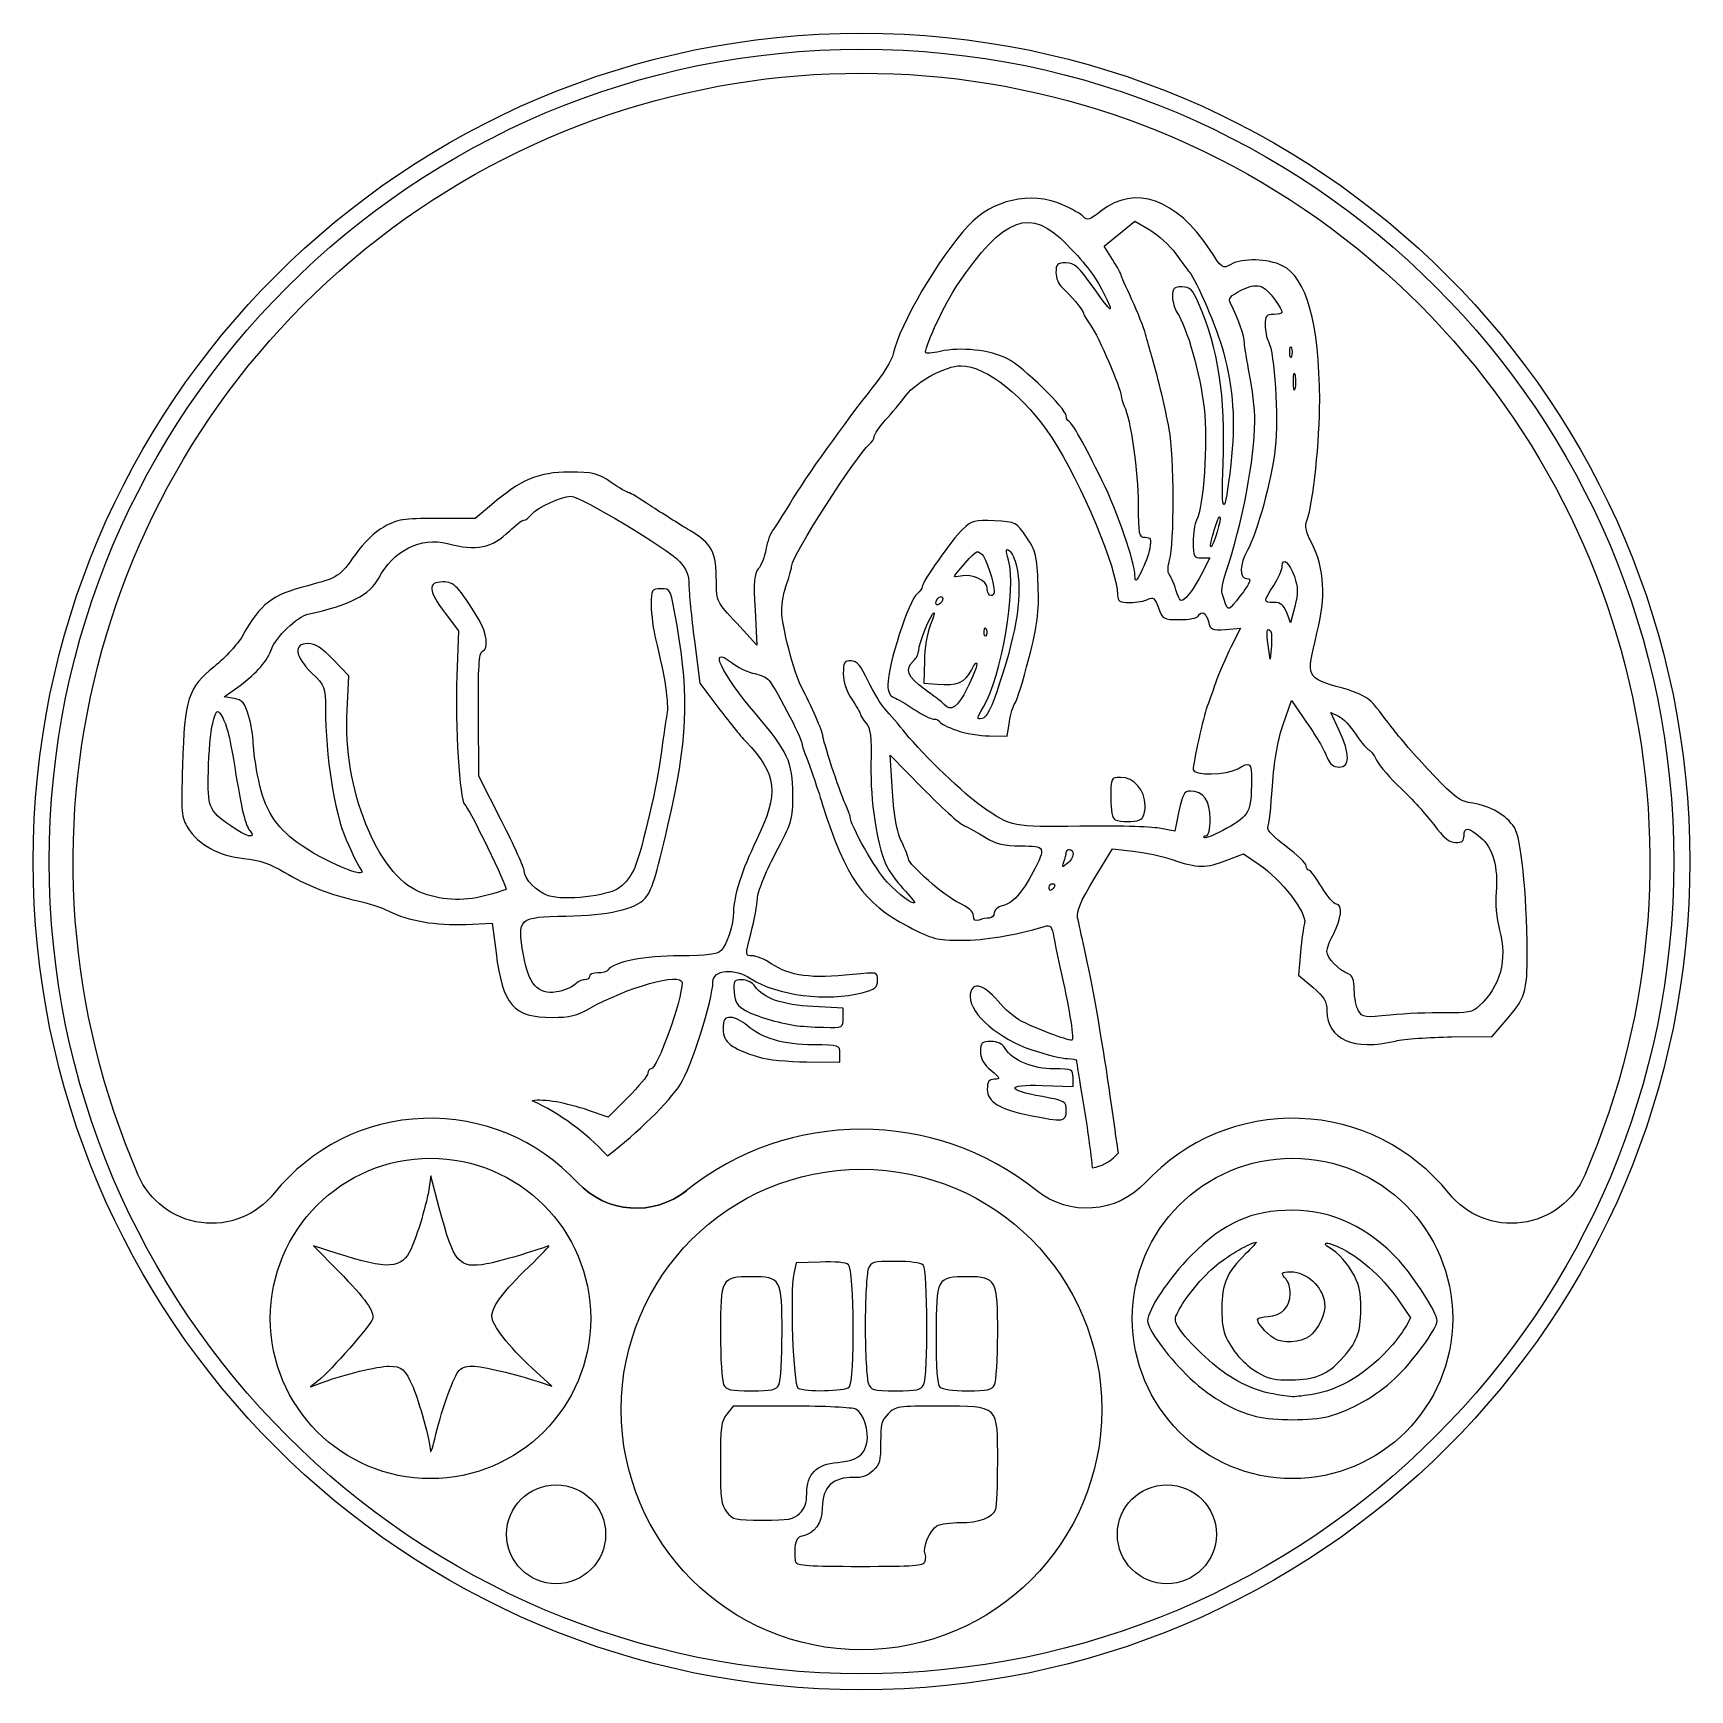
# Model space of a CAD drawing. Header units: millimetres. Extents: x -20.7 to 20.7, y -20.7 to 20.7.
import ezdxf

# ---------------------------------------------------------------- set-up
doc = ezdxf.new("R2010")
doc.units = ezdxf.units.MM
doc.layers.get('0').update_dxf_attribs({"linetype": 'CONTINUOUS'})

msp = doc.modelspace()

# ---------------------------------------------------------------- linework, layer by layer
for p, q in [((6.057, 15.367), (6.822, 15.993)), ((6.822, 15.993), (7.2, 15.771)), ((6.27, 15.03), (6.057, 15.367)), ((10.825, 12.141), (10.825, 12.141)), ((-9.243, 8.909), (-9.65, 8.567)), ((-9.65, 8.567), (-10.598, 8.567)), ((8.701, 7.582), (8.481, 7.158)), ((8.491, 7.582), (8.701, 7.582)), ((-2.659, 6.28), (-2.611, 5.405)), ((10.714, 5.96), (10.618, 6.214)), ((10.82, 6.371), (10.714, 5.96)), ((-10.398, 6.201), (-10.063, 5.758)), ((-2.611, 5.405), (-3.117, 5.948)), ((9.089, 5.796), (9.461, 5.826)), ((9.461, 5.826), (9.226, 5.355)), ((-10.063, 5.758), (-10.105, 4.636)), ((-4.173, 5.513), (-4.037, 4.456)), ((10.206, 5.055), (10.155, 5.398)), ((10.234, 5.385), (10.206, 5.055)), ((-12.8, 4.633), (-13.187, 5.037)), ((1.57, 5.014), (1.558, 4.456)), ((-12.846, 3.773), (-12.8, 4.633)), ((-15.914, 4.115), (-15.519, 4.398)), ((-4.037, 4.456), (-3.586, 3.853)), ((1.558, 4.456), (1.892, 4.428)), ((-15.667, 4.071), (-15.914, 4.115)), ((10.529, 3.423), (10.734, 4.017)), ((10.734, 4.017), (11.028, 3.594)), ((-9.554, 2.135), (-9.565, 3.673)), ((3.634, 3.128), (3.692, 3.488)), ((11.926, 3.273), (11.719, 3.718)), ((11.719, 3.718), (11.909, 3.632)), ((3.195, 3.135), (3.634, 3.128)), ((0.775, 1.747), (0.716, 2.655)), ((0.716, 2.655), (1.534, 1.823)), ((-8.987, 1.014), (-9.554, 2.135)), ((7.927, 1.258), (7.824, 0.757)), ((7.824, 0.757), (7.433, 0.83)), ((5.811, -0.435), (6.268, 0.314)), ((6.268, 0.314), (6.782, 0.258)), ((9.123, 0.032), (9.54, 0.19)), ((9.54, 0.19), (9.934, -0.076)), ((-9.879, -1.57), (-9.22, -1.54)), ((-9.22, -1.54), (-9.126, -2.284)), ((10.963, -2.274), (10.915, -2.836)), ((10.915, -2.836), (11.268, -3.138)), ((-0.455, -3.659), (-1.205, -3.621)), ((-0.455, -3.905), (-0.455, -3.659)), ((15.752, -4.366), (16.049, -4.023)), ((14.735, -4.379), (15.752, -4.366)), ((-0.541, -5.008), (-0.541, -4.794)), ((-1.376, -5.003), (-0.541, -5.008)), ((4.519, -5.593), (5.283, -5.62)), ((5.283, -5.62), (5.283, -5.4)), ((-5.833, -5.89), (-6.33, -6.382)), ((-6.33, -6.382), (-6.815, -6.215)), ((-10.75, -7.851), (-10.792, -8.133)), ((-10.542, -8.648), (-10.75, -7.851)), ((-13.094, -9.785), (-13.685, -9.594)), ((-13.685, -9.594), (-13.062, -10.23)), ((-1.631, -10.023), (-1.69, -10.293)), ((-1.031, -10.001), (-1.631, -10.023)), ((13.443, -11.001), (13.708, -11.399)), ((13.708, -11.399), (13.605, -11.59)), ((-7.732, -13.104), (-8.221, -12.653)), ((-13.565, -12.967), (-13.755, -13.119)), ((-13.755, -13.119), (-13.442, -13.001)), ((-8.048, -12.997), (-7.732, -13.104)), ((-3.203, -13.6), (-3.363, -13.803)), ((-1.742, -13.6), (-3.203, -13.6))]:
    msp.add_line(p, q)
msp.add_lwpolyline([(-7.091, -8.016, 0.458612), (-14.665, -8.285, -0.565024), (-18.061, -7.83, -1.523453), (18.061, -7.83, -0.565024), (14.665, -8.285, 0.458612), (7.091, -8.016, -0.393426), (4.373, -8.219, 0.35083), (-4.373, -8.219, -0.393426)], format="xyb", close=True)
for centre, radius in [((0, 0), 20.685), ((0, 0), 20.285), ((-10.762, -11.41), 4), ((10.762, -11.41), 4), ((0, -13.685), 6), ((-7.625, -16.8), 1.236), ((7.625, -16.8), 1.236)]:
    msp.add_circle(centre, radius)
for centre, radius, start, end in [((-10.762, -11.41), 6, 42.7608, 64.9885), ((-5.623, -6.658), 1, 222.7608, 223.986), ((5.623, -6.658), 1, 278.0664, 317.2392), ((10.762, -11.41), 6, 136.4489, 137.2392), ((-5.623, -6.658), 2, 222.7608, 308.6648)]:
    msp.add_arc(centre, radius, start, end)
for points in [[(5.005, 16.404), (4.222, 16.741), (3.264, 16.524), (2.664, 15.875)], [(8.69, 15.289), (7.87, 16.543), (6.825, 16.91), (5.98, 16.241)], [(5.547, 16.095), (5.493, 16.16), (5.249, 16.299), (5.005, 16.404)], [(5.98, 16.241), (5.703, 16.021), (5.629, 15.996), (5.547, 16.095)], [(2.664, 15.875), (1.922, 15.073), (0.947, 13.405), (0.793, 12.676)], [(2.391, 14.39), (3.552, 16.116), (4.214, 16.359), (5.139, 15.397)], [(7.2, 15.771), (7.409, 15.649), (7.697, 15.385), (7.841, 15.184)], [(5.139, 15.397), (5.647, 14.869), (5.819, 14.641), (6.042, 14.201)], [(5.106, 14.947), (4.889, 14.947), (4.855, 14.915), (4.855, 14.709)], [(5.791, 14.331), (5.421, 14.857), (5.32, 14.947), (5.106, 14.947)], [(6.482, 14.651), (6.482, 14.675), (6.387, 14.845), (6.27, 15.03)], [(7.841, 15.184), (7.985, 14.983), (8.139, 14.777), (8.182, 14.726)], [(9.225, 14.91), (9.021, 14.796), (9.003, 14.808), (8.69, 15.289)], [(10.507, 14.878), (10.146, 15.055), (9.516, 15.07), (9.225, 14.91)], [(4.855, 14.709), (4.855, 14.578), (4.922, 14.411), (5.005, 14.338)], [(6.751, 14.029), (6.603, 14.348), (6.482, 14.628), (6.482, 14.651)], [(8.182, 14.726), (8.369, 14.506), (8.879, 13.31), (9.038, 12.72)], [(11.441, 11.521), (11.43, 13.448), (11.115, 14.581), (10.507, 14.878)], [(1.6, 12.715), (1.6, 12.903), (2.093, 13.948), (2.391, 14.39)], [(5.005, 14.338), (5.208, 14.157), (5.54, 13.759), (5.54, 13.696)], [(6.042, 14.201), (6.332, 13.629), (6.259, 13.668), (5.791, 14.331)], [(8.003, 14.348), (7.802, 14.348), (7.767, 14.312), (7.767, 14.11)], [(7.767, 14.11), (7.767, 13.979), (7.82, 13.796), (7.884, 13.703)], [(8.417, 13.941), (8.266, 14.285), (8.202, 14.348), (8.003, 14.348)], [(9.213, 13.939), (9.152, 14.059), (9.205, 14.122), (9.481, 14.263)], [(9.481, 14.263), (9.876, 14.464), (10.045, 14.415), (10.33, 14.013)], [(5.54, 13.696), (5.54, 13.669), (5.622, 13.532), (5.721, 13.392)], [(7.093, 13.17), (7.053, 13.323), (6.898, 13.71), (6.751, 14.029)], [(7.884, 13.703), (8.123, 13.359), (8.467, 12.139), (8.554, 11.328)], [(9.028, 9.939), (9.094, 11.625), (8.914, 12.803), (8.417, 13.941)], [(9.565, 12.953), (9.565, 13.123), (9.421, 13.527), (9.213, 13.939)], [(10.293, 13.663), (10.112, 13.663), (10.079, 13.623), (10.079, 13.4)], [(10.33, 14.013), (10.557, 13.696), (10.553, 13.663), (10.293, 13.663)], [(5.721, 13.392), (5.919, 13.114), (6.482, 11.81), (6.482, 11.63)], [(10.079, 13.4), (10.079, 13.256), (10.117, 13.067), (10.163, 12.982)], [(7.247, 12.613), (7.203, 12.766), (7.134, 13.017), (7.093, 13.17)], [(9.692, 12.164), (9.623, 12.493), (9.565, 12.849), (9.565, 12.953)], [(10.163, 12.982), (10.316, 12.695), (10.416, 11.102), (10.33, 10.328)], [(10.692, 12.72), (10.692, 12.838), (10.712, 12.886), (10.736, 12.827)], [(10.736, 12.827), (10.759, 12.769), (10.759, 12.672), (10.736, 12.613)], [(0.793, 12.676), (0.764, 12.534), (0.524, 12.149), (0.262, 11.82)], [(1.964, 12.737), (1.764, 12.691), (1.6, 12.681), (1.6, 12.715)], [(3.645, 12.555), (3.216, 12.774), (2.471, 12.854), (1.964, 12.737)], [(5.112, 11.127), (5.112, 11.304), (4.028, 12.359), (3.645, 12.555)], [(7.682, 10.798), (7.579, 11.356), (7.433, 11.967), (7.247, 12.613)], [(9.038, 12.72), (9.287, 11.794), (9.341, 10.973), (9.222, 9.917)], [(10.736, 12.613), (10.712, 12.554), (10.692, 12.603), (10.692, 12.72)], [(1.114, 11.642), (1.385, 11.993), (2.102, 12.378), (2.485, 12.378)], [(2.485, 12.378), (3.108, 12.378), (4.096, 11.594), (4.759, 10.574)], [(9.821, 10.986), (9.82, 11.304), (9.762, 11.834), (9.692, 12.164)], [(10.786, 11.992), (10.787, 12.181), (10.805, 12.248), (10.825, 12.141)], [(10.825, 12.141), (10.846, 12.035), (10.845, 11.881), (10.823, 11.799)], [(0.262, 11.82), (-0.421, 10.964), (-1.393, 9.601), (-1.783, 8.952)], [(0.594, 11.019), (0.747, 11.19), (0.981, 11.471), (1.114, 11.642)], [(6.482, 11.63), (6.482, 11.569), (6.518, 11.452), (6.561, 11.37)], [(10.823, 11.799), (10.802, 11.717), (10.785, 11.804), (10.786, 11.992)], [(6.561, 11.37), (6.717, 11.075), (6.91, 9.717), (6.91, 8.915)], [(8.554, 11.328), (8.649, 10.451), (8.542, 8.852), (8.367, 8.525)], [(11.126, 8.528), (11.277, 8.93), (11.446, 10.543), (11.441, 11.521)], [(0.316, 10.611), (0.316, 10.664), (0.442, 10.848), (0.594, 11.019)], [(5.176, 10.993), (5.141, 11.009), (5.112, 11.069), (5.112, 11.127)], [(6.01, 9.509), (5.553, 10.438), (5.263, 10.955), (5.176, 10.993)], [(7.694, 7.526), (7.816, 7.928), (7.808, 10.116), (7.682, 10.798)], [(9.096, 7.213), (9.501, 8.406), (9.823, 10.084), (9.821, 10.986)], [(-1.741, 7.39), (-1.738, 7.631), (-0.128, 10.146), (0.195, 10.414)], [(0.195, 10.414), (0.261, 10.469), (0.316, 10.558), (0.316, 10.611)], [(4.759, 10.574), (5.486, 9.456), (6.39, 7.293), (6.395, 6.661)], [(9.222, 9.917), (9.07, 8.56), (8.974, 8.571), (9.028, 9.939)], [(10.33, 10.328), (10.24, 9.527), (9.885, 8.217), (9.637, 7.772)], [(-7.299, 9.723), (-8.057, 9.723), (-8.496, 9.539), (-9.243, 8.909)], [(-6.25, 9.466), (-6.592, 9.697), (-6.698, 9.723), (-7.299, 9.723)], [(-8.238, 8.666), (-8.093, 8.841), (-7.497, 9.119), (-7.259, 9.121)], [(-7.259, 9.121), (-7.022, 9.124), (-4.841, 7.815), (-4.545, 7.493)], [(-5.812, 9.209), (-5.843, 9.209), (-6.04, 9.325), (-6.25, 9.466)], [(-5.268, 8.884), (-5.536, 9.063), (-5.781, 9.209), (-5.812, 9.209)], [(6.829, 7.136), (6.822, 7.489), (6.396, 8.722), (6.01, 9.509)], [(-4.29, 8.268), (-4.56, 8.428), (-5, 8.705), (-5.268, 8.884)], [(-1.783, 8.952), (-1.966, 8.646), (-2.163, 8.337), (-2.221, 8.267)], [(6.91, 8.915), (6.91, 8.156), (6.923, 8.095), (7.08, 8.095)], [(-11.929, 8.352), (-12.16, 8.223), (-12.44, 7.953), (-12.639, 7.669)], [(-10.598, 8.567), (-11.451, 8.567), (-11.585, 8.545), (-11.929, 8.352)], [(-8.785, 8.257), (-8.632, 8.404), (-8.473, 8.524), (-8.432, 8.524)], [(-8.432, 8.524), (-8.39, 8.524), (-8.303, 8.588), (-8.238, 8.666)], [(2.523, 8.293), (2.259, 8.042), (1.515, 6.983), (1.515, 6.859)], [(3.32, 8.507), (2.823, 8.53), (2.753, 8.512), (2.523, 8.293)], [(4.122, 8.097), (3.866, 8.478), (3.86, 8.481), (3.32, 8.507)], [(8.367, 8.525), (8.32, 8.436), (8.281, 8.188), (8.281, 7.973)], [(8.954, 8.567), (8.953, 8.388), (8.726, 7.731), (8.717, 7.881)], [(8.717, 7.881), (8.714, 7.928), (8.766, 8.14), (8.833, 8.352)], [(8.833, 8.352), (8.9, 8.564), (8.954, 8.661), (8.954, 8.567)], [(11.258, 7.912), (11.096, 8.226), (11.066, 8.365), (11.126, 8.528)], [(-12.055, 7.077), (-11.701, 7.762), (-10.997, 8.116), (-10.339, 7.94)], [(-10.339, 7.94), (-9.611, 7.745), (-9.239, 7.822), (-8.785, 8.257)], [(-3.624, 6.98), (-3.624, 7.729), (-3.731, 7.935), (-4.29, 8.268)], [(-2.221, 8.267), (-2.278, 8.196), (-2.352, 7.984), (-2.386, 7.796)], [(4.41, 6.898), (4.382, 7.635), (4.355, 7.749), (4.122, 8.097)], [(7.08, 8.095), (7.224, 8.095), (7.241, 8.055), (7.196, 7.817)], [(8.281, 7.973), (8.281, 7.615), (8.299, 7.582), (8.491, 7.582)], [(11.374, 5.698), (11.601, 6.595), (11.563, 7.324), (11.258, 7.912)], [(-12.639, 7.669), (-13.023, 7.118), (-13.073, 7.086), (-13.829, 6.887)], [(-4.545, 7.493), (-4.372, 7.305), (-4.309, 7.147), (-4.309, 6.903)], [(-2.386, 7.796), (-2.419, 7.607), (-2.505, 7.386), (-2.577, 7.304)], [(2.432, 7.268), (2.873, 7.781), (2.875, 7.782), (3.001, 7.678)], [(3.001, 7.678), (3.109, 7.588), (3.313, 6.969), (3.313, 6.73)], [(3.048, 3.861), (3.497, 4.622), (3.869, 6.81), (3.671, 7.524)], [(3.671, 7.524), (3.597, 7.793), (3.601, 7.834), (3.695, 7.756)], [(3.695, 7.756), (3.757, 7.704), (3.836, 7.538), (3.869, 7.386)], [(7.196, 7.817), (7.167, 7.664), (7.073, 7.404), (6.988, 7.239)], [(7.679, 7.183), (7.643, 7.224), (7.649, 7.378), (7.694, 7.526)], [(9.637, 7.772), (9.443, 7.424), (9.43, 7.068), (9.611, 7.068)], [(10.508, 7.373), (10.508, 7.615), (10.693, 7.458), (10.811, 7.115)], [(-13.827, 6.176), (-12.777, 6.403), (-12.271, 6.661), (-12.055, 7.077)], [(-2.577, 7.304), (-2.682, 7.183), (-2.698, 6.99), (-2.659, 6.28)], [(-1.866, 6.939), (-1.798, 7.128), (-1.742, 7.331), (-1.741, 7.39)], [(2.475, 7.128), (2.285, 7.091), (2.283, 7.095), (2.432, 7.268)], [(3.142, 6.813), (3.142, 7.014), (2.778, 7.186), (2.475, 7.128)], [(3.869, 7.386), (4.021, 6.696), (3.894, 5.809), (3.45, 4.456)], [(6.988, 7.239), (6.854, 6.981), (6.832, 6.967), (6.829, 7.136)], [(7.851, 6.784), (7.793, 6.964), (7.716, 7.143), (7.679, 7.183)], [(8.481, 7.158), (8.36, 6.924), (8.192, 6.671), (8.108, 6.595)], [(9.008, 6.691), (8.984, 6.766), (9.024, 7.001), (9.096, 7.213)], [(9.611, 7.068), (9.712, 7.068), (9.723, 7.032), (9.658, 6.918)], [(10.293, 6.896), (10.411, 7.083), (10.508, 7.297), (10.508, 7.373)], [(10.811, 7.115), (10.903, 6.846), (10.905, 6.704), (10.82, 6.371)], [(-13.829, 6.887), (-14.739, 6.648), (-14.995, 6.451), (-15.454, 5.636)], [(-10.454, 6.981), (-10.838, 6.982), (-10.822, 6.761), (-10.398, 6.201)], [(-9.559, 6.047), (-10.072, 6.882), (-10.167, 6.98), (-10.454, 6.981)], [(-5.007, 6.811), (-5.242, 6.811), (-5.251, 6.795), (-5.251, 6.401)], [(-4.605, 5.89), (-4.762, 6.809), (-4.762, 6.811), (-5.007, 6.811)], [(-4.309, 6.903), (-4.309, 6.72), (-4.248, 6.094), (-4.173, 5.513)], [(-3.117, 5.948), (-3.614, 6.479), (-3.624, 6.5), (-3.624, 6.98)], [(-1.993, 6.248), (-1.991, 6.44), (-1.934, 6.751), (-1.866, 6.939)], [(1.396, 6.692), (1.176, 6.515), (0.658, 4.912), (0.658, 4.406)], [(1.515, 6.859), (1.515, 6.819), (1.461, 6.744), (1.396, 6.692)], [(3.228, 6.639), (3.181, 6.639), (3.142, 6.718), (3.142, 6.813)], [(3.313, 6.73), (3.313, 6.68), (3.275, 6.639), (3.228, 6.639)], [(4.178, 5.065), (4.402, 5.933), (4.436, 6.203), (4.41, 6.898)], [(6.395, 6.661), (6.396, 6.497), (6.443, 6.468), (6.702, 6.468)], [(8.108, 6.595), (7.965, 6.466), (7.949, 6.477), (7.851, 6.784)], [(9.362, 6.511), (9.138, 6.239), (9.154, 6.231), (9.008, 6.691)], [(9.658, 6.918), (9.612, 6.835), (9.479, 6.652), (9.362, 6.511)], [(10.301, 6.468), (10.029, 6.468), (10.029, 6.477), (10.293, 6.896)], [(-5.251, 6.401), (-5.251, 6.175), (-5.198, 5.78), (-5.133, 5.523)], [(-1.501, 4.36), (-1.681, 4.707), (-1.997, 5.917), (-1.993, 6.248)], [(1.429, 5.273), (1.429, 5.44), (1.74, 6.211), (1.807, 6.211)], [(1.807, 6.211), (1.83, 6.211), (1.788, 6.067), (1.715, 5.892)], [(1.857, 6.458), (1.857, 6.505), (1.896, 6.568), (1.943, 6.597)], [(1.943, 6.425), (1.896, 6.396), (1.857, 6.411), (1.857, 6.458)], [(1.943, 6.597), (1.99, 6.626), (2.029, 6.611), (2.029, 6.564)], [(2.029, 6.564), (2.029, 6.517), (1.99, 6.454), (1.943, 6.425)], [(6.702, 6.468), (6.87, 6.468), (7.075, 6.504), (7.158, 6.549)], [(7.158, 6.549), (7.282, 6.615), (7.327, 6.577), (7.415, 6.335)], [(7.415, 6.335), (7.516, 6.054), (7.541, 6.04), (7.939, 6.04)], [(8.409, 6.126), (8.501, 6.274), (8.603, 6.219), (8.661, 5.989)], [(10.618, 6.214), (10.546, 6.406), (10.468, 6.468), (10.301, 6.468)], [(-14.728, 5.316), (-14.643, 5.581), (-14.077, 6.122), (-13.827, 6.176)], [(-9.469, 5.247), (-9.304, 5.303), (-9.349, 5.707), (-9.559, 6.047)], [(-4.833, 0.901), (-4.341, 3.021), (-4.294, 4.056), (-4.605, 5.89)], [(1.715, 5.892), (1.642, 5.716), (1.576, 5.321), (1.57, 5.014)], [(3.063, 5.747), (3.067, 5.847), (3.088, 5.867), (3.115, 5.799)], [(3.115, 5.799), (3.14, 5.737), (3.137, 5.663), (3.108, 5.635)], [(7.939, 6.04), (8.168, 6.04), (8.38, 6.079), (8.409, 6.126)], [(8.661, 5.989), (8.712, 5.786), (8.749, 5.769), (9.089, 5.796)], [(10.155, 5.398), (10.104, 5.74), (10.122, 5.854), (10.214, 5.763)], [(-15.454, 5.636), (-15.566, 5.438), (-15.885, 5.091), (-16.163, 4.865)], [(-13.823, 5.44), (-14.196, 5.44), (-14.156, 5.128), (-13.73, 4.712)], [(-13.187, 5.037), (-13.475, 5.337), (-13.638, 5.44), (-13.823, 5.44)], [(-5.133, 5.523), (-4.918, 4.67), (-4.806, 3.916), (-4.858, 3.67)], [(3.108, 5.635), (3.08, 5.606), (3.059, 5.657), (3.063, 5.747)], [(10.214, 5.763), (10.24, 5.736), (10.249, 5.566), (10.234, 5.385)], [(12.02, 4.325), (11.092, 4.588), (11.093, 4.585), (11.374, 5.698)], [(-15.519, 4.398), (-15.105, 4.696), (-14.819, 5.026), (-14.728, 5.316)], [(-9.565, 3.673), (-9.574, 4.835), (-9.55, 5.22), (-9.469, 5.247)], [(-2.641, 3.685), (-3.495, 4.686), (-3.847, 5.428), (-3.253, 4.974)], [(-3.253, 4.974), (-3.096, 4.855), (-2.855, 4.734), (-2.718, 4.707)], [(-0.262, 5.008), (-0.429, 5.012), (-0.455, 4.968), (-0.455, 4.69)], [(0.165, 4.507), (-0.016, 4.891), (-0.113, 5.005), (-0.262, 5.008)], [(1.57, 4.304), (1.157, 4.591), (1.069, 4.82), (1.301, 5.012)], [(1.301, 5.012), (1.371, 5.071), (1.429, 5.188), (1.429, 5.273)], [(3.832, 3.948), (3.878, 4.003), (4.034, 4.506), (4.178, 5.065)], [(9.226, 5.355), (9.097, 5.096), (8.924, 4.691), (8.841, 4.456)], [(-16.163, 4.865), (-16.82, 4.333), (-16.903, 4.075), (-16.956, 2.4)], [(-13.73, 4.712), (-13.4, 4.39), (-13.388, 4.358), (-13.387, 3.817)], [(-10.105, 4.636), (-10.15, 3.412), (-10.036, 1.519), (-9.911, 1.429)], [(-2.718, 4.707), (-2.58, 4.679), (-2.41, 4.611), (-2.339, 4.556)], [(-2.339, 4.556), (-2.211, 4.456), (-1.479, 3.065), (-1.481, 2.927)], [(-0.455, 4.69), (-0.455, 4.486), (-0.376, 4.25), (-0.241, 4.052)], [(1.892, 4.428), (2.395, 4.387), (2.591, 4.467), (2.743, 4.775)], [(2.879, 4.927), (2.879, 4.856), (2.771, 4.586), (2.64, 4.327)], [(2.743, 4.775), (2.819, 4.929), (2.88, 4.997), (2.879, 4.927)], [(-0.969, 3.158), (-0.969, 3.242), (-1.253, 3.884), (-1.501, 4.36)], [(0.593, 3.8), (0.487, 3.916), (0.294, 4.234), (0.165, 4.507)], [(0.658, 4.406), (0.658, 4.24), (0.711, 4.131), (0.808, 4.096)], [(2.063, 3.922), (2.011, 3.98), (1.79, 4.152), (1.57, 4.304)], [(2.64, 4.327), (2.399, 3.849), (2.233, 3.732), (2.063, 3.922)], [(3.45, 4.456), (3.245, 3.833), (3.126, 3.591), (3.013, 3.569)], [(8.841, 4.456), (8.758, 4.22), (8.661, 3.95), (8.624, 3.856)], [(12.777, 3.946), (12.664, 4.086), (12.406, 4.215), (12.02, 4.325)], [(-16.2, 3.45), (-16.117, 3.778), (-16.094, 3.802), (-16.002, 3.667)], [(-15.304, 3.642), (-15.4, 3.963), (-15.46, 4.035), (-15.667, 4.071)], [(-13.387, 3.817), (-13.385, 2.651), (-13.156, 1.202), (-12.868, 0.54)], [(-11.031, -0.764), (-12.099, -0.318), (-12.951, 1.812), (-12.846, 3.773)], [(-3.586, 3.853), (-3.337, 3.522), (-3.022, 3.135), (-2.886, 2.993)], [(-0.241, 4.052), (-0.123, 3.878), (-0.027, 3.709), (-0.027, 3.675)], [(1.106, 3.196), (0.931, 3.412), (0.7, 3.684), (0.593, 3.8)], [(0.808, 4.096), (0.891, 4.066), (1.119, 3.932), (1.316, 3.799)], [(1.316, 3.799), (1.513, 3.665), (1.731, 3.556), (1.801, 3.556)], [(3.013, 3.569), (2.871, 3.541), (2.874, 3.567), (3.048, 3.861)], [(3.692, 3.488), (3.723, 3.686), (3.786, 3.893), (3.832, 3.948)], [(8.624, 3.856), (8.544, 3.649), (8.278, 2.444), (8.28, 2.293)], [(13.291, 3.287), (13.103, 3.533), (12.871, 3.829), (12.777, 3.946)], [(-16.31, 2.251), (-16.301, 2.707), (-16.251, 3.246), (-16.2, 3.45)], [(-16.002, 3.667), (-15.858, 3.455), (-15.79, 3.2), (-15.652, 2.357)], [(-15.188, 2.957), (-15.188, 3.122), (-15.241, 3.43), (-15.304, 3.642)], [(-4.858, 3.67), (-4.887, 3.537), (-4.948, 3.119), (-4.994, 2.743)], [(-1.714, 1.672), (-1.722, 2.496), (-1.833, 2.737), (-2.641, 3.685)], [(-0.027, 3.675), (-0.027, 3.64), (0.036, 3.543), (0.112, 3.459)], [(0.112, 3.459), (0.224, 3.335), (0.249, 3.131), (0.236, 2.409)], [(1.801, 3.556), (1.871, 3.556), (1.942, 3.523), (1.957, 3.483)], [(1.957, 3.483), (1.973, 3.443), (2.159, 3.35), (2.371, 3.276)], [(10.262, 1.885), (10.304, 2.522), (10.39, 3.021), (10.529, 3.423)], [(11.028, 3.594), (11.413, 3.038), (11.511, 2.875), (11.627, 2.593)], [(11.909, 3.632), (12.013, 3.584), (12.213, 3.375), (12.352, 3.167)], [(-15.053, 2.02), (-15.126, 2.37), (-15.187, 2.792), (-15.188, 2.957)], [(-2.886, 2.993), (-2.106, 2.181), (-2.054, 1.708), (-2.619, 0.544)], [(-1.481, 2.927), (-1.482, 2.887), (-1.432, 2.733), (-1.369, 2.584)], [(-0.406, 1.445), (-0.56, 1.786), (-0.969, 3.03), (-0.969, 3.158)], [(2.995, 1.378), (2.598, 1.645), (1.539, 2.664), (1.106, 3.196)], [(2.371, 3.276), (2.583, 3.202), (2.954, 3.138), (3.195, 3.135)], [(11.929, 2.357), (12.205, 2.357), (12.204, 2.677), (11.926, 3.273)], [(12.352, 3.167), (12.492, 2.959), (12.634, 2.788), (12.668, 2.787)], [(14.266, 2.174), (13.918, 2.541), (13.48, 3.041), (13.291, 3.287)], [(-4.994, 2.743), (-5.091, 1.959), (-5.467, 0.331), (-5.663, -0.153)], [(-1.369, 2.584), (-1.307, 2.436), (-1.127, 1.91), (-0.971, 1.415)], [(11.627, 2.593), (11.694, 2.428), (11.785, 2.357), (11.929, 2.357)], [(12.668, 2.787), (12.702, 2.786), (12.79, 2.669), (12.863, 2.527)], [(12.863, 2.527), (12.937, 2.386), (13.212, 2.068), (13.475, 1.821)], [(-16.956, 2.4), (-16.992, 1.218), (-16.982, 1.093), (-16.822, 0.84)], [(-15.752, 0.887), (-16.311, 1.294), (-16.329, 1.337), (-16.31, 2.251)], [(-15.652, 2.357), (-15.472, 1.252), (-15.391, 0.917), (-15.273, 0.774)], [(0.236, 2.409), (0.221, 1.507), (0.377, 0.466), (0.608, -0.071)], [(6.467, 2.1), (6.229, 2.1), (6.225, 2.092), (6.225, 1.593)], [(7.082, 1.397), (7.082, 1.782), (6.804, 2.1), (6.467, 2.1)], [(8.28, 2.293), (8.281, 2.142), (9.122, 2.159), (9.394, 2.314)], [(9.394, 2.314), (9.714, 2.497), (9.737, 2.479), (9.737, 2.025)], [(15.264, 1.453), (14.948, 1.5), (14.812, 1.599), (14.266, 2.174)], [(-14.092, 0.477), (-14.634, 0.87), (-14.904, 1.302), (-15.053, 2.02)], [(-2.152, 0.189), (-1.727, 0.993), (-1.708, 1.058), (-1.714, 1.672)], [(1.003, 0.489), (0.885, 0.733), (0.816, 1.116), (0.775, 1.747)], [(1.534, 1.823), (1.983, 1.365), (2.443, 0.949), (2.554, 0.9)], [(8.213, 1.758), (8.059, 1.758), (8.014, 1.679), (7.927, 1.258)], [(8.709, 1.059), (8.709, 1.514), (8.536, 1.758), (8.213, 1.758)], [(9.737, 2.025), (9.737, 1.241), (9.685, 1.14), (9.124, 0.829)], [(10.144, 0.851), (10.175, 0.901), (10.228, 1.366), (10.262, 1.885)], [(13.475, 1.821), (13.738, 1.574), (14.104, 1.17), (14.288, 0.923)], [(-9.911, 1.429), (-9.81, 1.356), (-8.83, -0.651), (-8.875, -0.695)], [(-0.971, 1.415), (-0.389, -0.422), (0.036, -1.026), (1.172, -1.625)], [(-0.284, 1.113), (-0.284, 1.147), (-0.339, 1.297), (-0.406, 1.445)], [(5.456, 0.882), (3.743, 0.859), (3.775, 0.853), (2.995, 1.378)], [(6.225, 1.593), (6.225, 1.268), (6.264, 1.071), (6.332, 1.044)], [(6.946, 1.039), (7.035, 1.073), (7.082, 1.197), (7.082, 1.397)], [(16.302, 0.849), (16.1, 1.159), (15.708, 1.386), (15.264, 1.453)], [(-16.822, 0.84), (-16.556, 0.417), (-16.041, 0.136), (-15.421, 0.074)], [(-15.273, 0.774), (-15.086, 0.548), (-15.381, 0.618), (-15.752, 0.887)], [(-8.42, -0.236), (-8.42, -0.165), (-8.675, 0.397), (-8.987, 1.014)], [(-5.4, -0.915), (-5.236, -0.727), (-5.138, -0.412), (-4.833, 0.901)], [(0.64, -0.515), (0.364, -0.227), (-0.284, 0.914), (-0.284, 1.113)], [(2.554, 0.9), (2.665, 0.85), (2.911, 0.715), (3.099, 0.6)], [(7.433, 0.83), (7.219, 0.87), (6.329, 0.894), (5.456, 0.882)], [(6.332, 1.044), (6.487, 0.981), (6.79, 0.979), (6.946, 1.039)], [(9.124, 0.829), (8.841, 0.672), (8.587, 0.567), (8.559, 0.594)], [(8.609, 0.644), (8.671, 0.644), (8.709, 0.8), (8.709, 1.059)], [(10.596, 0.382), (10.317, 0.591), (10.114, 0.802), (10.144, 0.851)], [(14.288, 0.923), (14.535, 0.592), (14.68, 0.473), (14.835, 0.473)], [(16.622, -2.268), (16.61, -0.749), (16.473, 0.59), (16.302, 0.849)], [(-12.506, -0.196), (-12.266, -0.495), (-13.434, 0), (-14.092, 0.477)], [(-12.868, 0.54), (-12.718, 0.197), (-12.556, -0.134), (-12.506, -0.196)], [(-2.619, 0.544), (-2.992, -0.226), (-3.195, -0.861), (-3.196, -1.263)], [(1.172, 0.067), (1.172, 0.107), (1.096, 0.296), (1.003, 0.489)], [(3.099, 0.6), (3.365, 0.437), (3.561, 0.39), (3.977, 0.389)], [(8.559, 0.594), (8.532, 0.622), (8.554, 0.644), (8.609, 0.644)], [(14.835, 0.473), (14.99, 0.473), (15.047, 0.519), (15.047, 0.644)], [(15.047, 0.644), (15.047, 0.871), (15.152, 0.86), (15.458, 0.603)], [(15.458, 0.603), (15.762, 0.347), (15.906, -0.165), (15.845, -0.769)], [(-15.421, 0.074), (-15.028, 0.035), (-14.762, -0.055), (-14.413, -0.267)], [(-2.601, -0.925), (-2.598, -0.769), (-2.406, -0.291), (-2.152, 0.189)], [(2.433, -1.033), (2.085, -0.875), (1.172, -0.078), (1.172, 0.067)], [(3.977, 0.389), (4.598, 0.387), (4.611, 0.36), (4.288, -0.256)], [(5.053, -0.012), (5.085, 0.074), (5.112, 0.18), (5.112, 0.223)], [(5.112, 0.223), (5.112, 0.266), (5.15, 0.302), (5.198, 0.302)], [(5.283, 0.184), (5.283, 0.119), (5.218, 0.013), (5.139, -0.052)], [(5.198, 0.302), (5.245, 0.302), (5.283, 0.249), (5.283, 0.184)], [(6.782, 0.258), (7.065, 0.228), (7.516, 0.129), (7.786, 0.038)], [(7.786, 0.038), (8.395, -0.167), (8.599, -0.168), (9.123, 0.032)], [(11.105, -0.105), (11.104, -0.046), (10.875, 0.173), (10.596, 0.382)], [(-14.413, -0.267), (-13.872, -0.597), (-13.23, -0.847), (-12.576, -0.983)], [(-7.823, -0.854), (-8.121, -0.753), (-8.42, -0.444), (-8.42, -0.236)], [(-5.663, -0.153), (-5.736, -0.332), (-5.905, -0.557), (-6.039, -0.653)], [(0.608, -0.071), (0.672, -0.219), (0.864, -0.491), (1.036, -0.674)], [(4.288, -0.256), (4.007, -0.792), (3.783, -1.04), (3.519, -1.106)], [(5.139, -0.052), (5.011, -0.155), (5.001, -0.151), (5.053, -0.012)], [(9.934, -0.076), (10.465, -0.435), (11.136, -1.301), (11.064, -1.536)], [(11.171, -0.214), (11.136, -0.213), (11.106, -0.164), (11.105, -0.105)], [(11.493, -0.64), (11.351, -0.407), (11.207, -0.215), (11.171, -0.214)], [(-9.414, -0.861), (-9.956, -1.002), (-10.545, -0.967), (-11.031, -0.764)], [(-8.875, -0.695), (-8.893, -0.714), (-9.136, -0.788), (-9.414, -0.861)], [(-6.039, -0.653), (-6.344, -0.869), (-7.417, -0.99), (-7.823, -0.854)], [(1.324, -1.028), (1.269, -1.076), (0.942, -0.83), (0.64, -0.515)], [(1.036, -0.674), (1.207, -0.858), (1.336, -1.017), (1.324, -1.028)], [(4.684, -0.64), (4.684, -0.593), (4.724, -0.555), (4.774, -0.555)], [(4.721, -0.726), (4.701, -0.726), (4.684, -0.688), (4.684, -0.64)], [(4.812, -0.64), (4.783, -0.688), (4.742, -0.726), (4.721, -0.726)], [(4.774, -0.555), (4.824, -0.555), (4.841, -0.593), (4.812, -0.64)], [(5.397, -1.404), (5.365, -1.24), (5.472, -0.989), (5.811, -0.435)], [(11.857, -1.067), (11.798, -1.066), (11.634, -0.874), (11.493, -0.64)], [(15.845, -0.769), (15.819, -1.023), (15.855, -1.407), (15.934, -1.711)], [(-12.576, -0.983), (-12.327, -1.034), (-11.98, -1.15), (-11.803, -1.24)], [(-11.803, -1.24), (-11.328, -1.482), (-10.621, -1.603), (-9.879, -1.57)], [(-7.377, -1.363), (-6.334, -1.346), (-5.64, -1.189), (-5.4, -0.915)], [(-2.757, -1.775), (-2.674, -1.457), (-2.604, -1.074), (-2.601, -0.925)], [(2.797, -1.356), (2.796, -1.253), (2.667, -1.139), (2.433, -1.033)], [(3.519, -1.106), (3.406, -1.134), (3.313, -1.215), (3.313, -1.284)], [(11.792, -1.797), (11.985, -1.454), (12.019, -1.07), (11.857, -1.067)], [(-8.443, -2.327), (-8.599, -1.413), (-8.565, -1.383), (-7.377, -1.363)], [(-3.196, -1.263), (-3.197, -1.567), (-3.362, -2.079), (-3.505, -2.222)], [(1.172, -1.625), (1.764, -1.937), (1.869, -1.964), (2.5, -1.966)], [(2.5, -1.966), (3.083, -1.968), (3.786, -1.85), (4.566, -1.622)], [(2.935, -1.463), (2.842, -1.499), (2.799, -1.466), (2.797, -1.356)], [(3.192, -1.411), (3.125, -1.411), (3.009, -1.435), (2.935, -1.463)], [(3.313, -1.284), (3.313, -1.354), (3.259, -1.411), (3.192, -1.411)], [(4.566, -1.622), (4.723, -1.575), (4.755, -1.612), (4.803, -1.897)], [(5.568, -2.182), (5.497, -1.876), (5.42, -1.526), (5.397, -1.404)], [(11.064, -1.536), (11.035, -1.632), (10.989, -1.964), (10.963, -2.274)], [(-2.729, -2.353), (-2.907, -2.353), (-2.907, -2.352), (-2.757, -1.775)], [(4.803, -1.897), (4.834, -2.077), (4.913, -2.456), (4.979, -2.739)], [(11.623, -2.249), (11.622, -2.168), (11.698, -1.964), (11.792, -1.797)], [(15.934, -1.711), (16.13, -2.467), (15.958, -3.104), (15.424, -3.607)], [(-9.126, -2.284), (-8.962, -3.587), (-8.692, -3.896), (-7.718, -3.894)], [(-7.62, -3.258), (-8.084, -3.332), (-8.315, -3.069), (-8.443, -2.327)], [(-4.535, -2.353), (-5.397, -2.353), (-6.209, -2.513), (-6.328, -2.706)], [(-3.505, -2.222), (-3.606, -2.323), (-3.842, -2.353), (-4.535, -2.353)], [(-2.252, -2.554), (-2.416, -2.444), (-2.631, -2.353), (-2.729, -2.353)], [(6.176, -5.608), (6.025, -4.533), (5.744, -2.951), (5.568, -2.182)], [(12.156, -2.807), (11.92, -2.719), (11.624, -2.41), (11.623, -2.249)], [(16.049, -4.023), (16.579, -3.414), (16.63, -3.258), (16.622, -2.268)], [(-6.793, -2.867), (-6.793, -2.914), (-6.848, -2.953), (-6.915, -2.953)], [(-6.584, -2.782), (-6.699, -2.782), (-6.793, -2.82), (-6.793, -2.867)], [(-6.328, -2.706), (-6.354, -2.748), (-6.469, -2.782), (-6.584, -2.782)], [(-3.71, -3.006), (-3.71, -2.694), (-3.178, -2.651), (-2.755, -2.929)], [(-0.22, -2.824), (-1.238, -2.934), (-1.799, -2.86), (-2.252, -2.554)], [(0.401, -2.966), (0.401, -2.758), (0.4, -2.757), (-0.22, -2.824)], [(4.979, -2.739), (5.16, -3.516), (5.308, -4.412), (5.264, -4.457)], [(12.306, -3.208), (12.306, -2.957), (12.265, -2.847), (12.156, -2.807)], [(-7.164, -3.079), (-7.233, -3.148), (-7.438, -3.229), (-7.62, -3.258)], [(-6.915, -2.953), (-6.983, -2.953), (-7.094, -3.01), (-7.164, -3.079)], [(-6.793, -3.671), (-5.873, -3.143), (-4.481, -2.755), (-4.481, -3.028)], [(-4.481, -3.028), (-4.481, -3.469), (-5.097, -5.18), (-5.255, -5.18)], [(-4.521, -5.562), (-4.248, -5.14), (-3.71, -3.445), (-3.71, -3.006)], [(-2.992, -2.953), (-3.186, -2.953), (-3.204, -2.982), (-3.18, -3.267)], [(-3.18, -3.267), (-3.159, -3.514), (-3.098, -3.612), (-2.896, -3.723)], [(-2.665, -3.111), (-2.727, -3.024), (-2.874, -2.953), (-2.992, -2.953)], [(-2.755, -2.929), (-2.123, -3.346), (-0.842, -3.507), (0.015, -3.278)], [(-1.205, -3.621), (-1.984, -3.582), (-2.447, -3.42), (-2.665, -3.111)], [(0.015, -3.278), (0.339, -3.191), (0.401, -3.141), (0.401, -2.966)], [(3.411, -3.489), (3.03, -3.033), (2.714, -2.985), (2.714, -3.383)], [(11.268, -3.138), (11.552, -3.381), (11.621, -3.498), (11.623, -3.732)], [(12.413, -3.731), (12.354, -3.634), (12.306, -3.399), (12.306, -3.208)], [(-7.718, -3.894), (-7.295, -3.893), (-7.095, -3.845), (-6.793, -3.671)], [(-2.896, -3.723), (-2.645, -3.86), (-2.084, -4.029), (-1.654, -4.095)], [(2.714, -3.383), (2.714, -3.812), (3.439, -4.433), (4.257, -4.704)], [(4.007, -3.996), (3.847, -3.918), (3.579, -3.69), (3.411, -3.489)], [(15.424, -3.607), (15.257, -3.765), (15.136, -3.789), (14.56, -3.778)], [(-3.265, -3.895), (-3.422, -3.895), (-3.453, -3.943), (-3.453, -4.193)], [(-2.858, -4.095), (-2.978, -3.985), (-3.161, -3.895), (-3.265, -3.895)], [(-1.202, -4.58), (-1.936, -4.58), (-2.512, -4.412), (-2.858, -4.095)], [(-1.654, -4.095), (-1.536, -4.114), (-1.218, -4.134), (-0.948, -4.14)], [(-0.948, -4.14), (-0.459, -4.152), (-0.455, -4.15), (-0.455, -3.905)], [(5.264, -4.457), (5.222, -4.499), (4.485, -4.229), (4.007, -3.996)], [(11.623, -3.732), (11.628, -4.438), (12.297, -4.732), (13.334, -4.483)], [(13.205, -3.837), (12.566, -3.902), (12.513, -3.895), (12.413, -3.731)], [(14.56, -3.778), (14.192, -3.772), (13.582, -3.798), (13.205, -3.837)], [(-3.453, -4.193), (-3.453, -4.517), (-3.262, -4.664), (-2.553, -4.889)], [(3.227, -4.495), (3.001, -4.495), (2.971, -4.524), (2.971, -4.744)], [(3.591, -4.673), (3.52, -4.556), (3.395, -4.495), (3.227, -4.495)], [(13.334, -4.483), (13.546, -4.433), (14.177, -4.385), (14.735, -4.379)], [(-2.553, -4.889), (-2.365, -4.948), (-1.835, -5), (-1.376, -5.003)], [(-0.541, -4.794), (-0.541, -4.584), (-0.554, -4.58), (-1.202, -4.58)], [(2.971, -4.744), (2.971, -4.917), (3.051, -5.061), (3.234, -5.215)], [(4.809, -5.18), (4.283, -5.18), (3.767, -4.965), (3.591, -4.673)], [(4.257, -4.704), (4.62, -4.824), (5.018, -4.923), (5.143, -4.923)], [(5.143, -4.923), (5.267, -4.923), (5.369, -4.947), (5.369, -4.977)], [(-5.337, -5.289), (-5.337, -5.35), (-5.56, -5.62), (-5.833, -5.89)], [(-5.255, -5.18), (-5.3, -5.18), (-5.337, -5.229), (-5.337, -5.289)], [(3.234, -5.215), (3.468, -5.412), (3.478, -5.437), (3.32, -5.437)], [(5.283, -5.4), (5.283, -5.19), (5.261, -5.18), (4.809, -5.18)], [(5.369, -4.977), (5.369, -5.008), (5.444, -5.48), (5.536, -6.027)], [(-6.342, -7.352), (-5.583, -6.768), (-4.816, -6.02), (-4.521, -5.562)], [(3.32, -5.437), (3.18, -5.437), (3.142, -5.491), (3.142, -5.691)], [(3.142, -5.691), (3.142, -6.002), (3.445, -6.186), (4.213, -6.34)], [(4.517, -5.872), (3.594, -5.707), (3.595, -5.559), (4.519, -5.593)], [(6.414, -7.276), (6.353, -6.852), (6.246, -6.102), (6.176, -5.608)], [(-6.815, -6.215), (-7.377, -6.021), (-7.923, -5.929), (-8.225, -5.973)], [(5.112, -6.221), (5.112, -5.988), (5.088, -5.974), (4.517, -5.872)], [(5.536, -6.027), (5.627, -6.562), (5.703, -7.114), (5.763, -7.648)], [(4.213, -6.34), (5.049, -6.509), (5.112, -6.501), (5.112, -6.221)], [(-10.792, -8.133), (-10.851, -8.523), (-11.089, -9.329), (-11.247, -9.676)], [(-9.36, -10.048), (-10.054, -10.176), (-10.184, -10.021), (-10.542, -8.648)], [(10.768, -8.71), (9.731, -8.71), (9.053, -9.013), (8.227, -9.844)], [(13.423, -9.967), (12.666, -9.138), (11.763, -8.71), (10.768, -8.71)], [(8.874, -10.071), (9.175, -9.826), (9.73, -9.507), (9.853, -9.507)], [(9.853, -9.507), (9.874, -9.507), (9.753, -9.641), (9.583, -9.805)], [(-11.247, -9.676), (-11.476, -10.18), (-11.813, -10.2), (-13.094, -9.785)], [(-7.81, -9.597), (-8.163, -9.732), (-9.053, -9.991), (-9.36, -10.048)], [(-8.305, -10.121), (-7.986, -9.815), (-7.763, -9.579), (-7.81, -9.597)], [(8.227, -9.844), (7.684, -10.391), (7.145, -11.201), (7.145, -11.47)], [(9.583, -9.805), (9.135, -10.239), (8.998, -10.555), (8.997, -11.157)], [(11.659, -9.629), (11.603, -9.598), (11.575, -9.554), (11.598, -9.531)], [(11.598, -9.531), (11.62, -9.508), (11.808, -9.573), (12.015, -9.675)], [(12.307, -10.35), (12.16, -10.05), (11.906, -9.767), (11.659, -9.629)], [(12.015, -9.675), (12.483, -9.906), (13.089, -10.468), (13.443, -11.001)], [(-13.062, -10.23), (-12.368, -10.939), (-12.162, -11.229), (-12.211, -11.427)], [(-9.231, -11.355), (-9.231, -11.117), (-8.943, -10.733), (-8.305, -10.121)], [(-1.69, -10.293), (-1.791, -10.755), (-1.707, -13.072), (-1.587, -13.148)], [(-0.322, -10.068), (-0.39, -10.012), (-0.654, -9.987), (-1.031, -10.001)], [(-0.307, -13.124), (-0.163, -12.98), (-0.177, -10.188), (-0.322, -10.068)], [(0.169, -10.182), (0.127, -10.291), (0.094, -10.929), (0.094, -11.6)], [(0.846, -9.985), (0.27, -9.985), (0.24, -9.994), (0.169, -10.182)], [(1.54, -10.077), (1.484, -10.021), (1.211, -9.985), (0.846, -9.985)], [(1.552, -13.067), (1.669, -12.849), (1.658, -10.196), (1.54, -10.077)], [(7.896, -11.256), (8.058, -10.919), (8.522, -10.357), (8.874, -10.071)], [(10.602, -10.433), (10.459, -10.274), (10.477, -10.246), (10.722, -10.246)], [(10.722, -10.246), (11.115, -10.246), (11.512, -10.612), (11.563, -11.02)], [(14.373, -11.466), (14.372, -11.276), (13.816, -10.398), (13.423, -9.967)], [(-2.753, -10.369), (-3.5, -10.369), (-3.522, -10.41), (-3.522, -11.764)], [(-1.984, -11.764), (-1.984, -10.41), (-2.006, -10.369), (-2.753, -10.369)], [(2.649, -10.369), (1.878, -10.369), (1.863, -10.397), (1.863, -11.82)], [(3.401, -11.798), (3.401, -10.438), (3.365, -10.369), (2.649, -10.369)], [(10.702, -10.792), (10.702, -10.635), (10.665, -10.502), (10.602, -10.433)], [(12.466, -11.185), (12.466, -10.74), (12.446, -10.631), (12.307, -10.35)], [(8.997, -11.157), (8.996, -11.531), (9.023, -11.7), (9.117, -11.904)], [(10.152, -11.36), (10.495, -11.343), (10.702, -11.13), (10.702, -10.792)], [(11.563, -11.02), (11.597, -11.286), (11.411, -11.687), (11.176, -11.859)], [(-12.211, -11.427), (-12.247, -11.57), (-13.26, -12.722), (-13.565, -12.967)], [(-8.221, -12.653), (-8.814, -12.107), (-9.231, -11.571), (-9.231, -11.355)], [(7.145, -11.47), (7.145, -11.67), (7.604, -12.306), (8.109, -12.809)], [(7.889, -11.591), (7.818, -11.459), (7.819, -11.416), (7.896, -11.256)], [(10.299, -11.906), (10.098, -11.78), (9.865, -11.505), (9.892, -11.425)], [(9.892, -11.425), (9.902, -11.396), (10.019, -11.367), (10.152, -11.36)], [(11.976, -12.438), (12.372, -12.008), (12.465, -11.77), (12.466, -11.185)], [(13.318, -12.912), (13.766, -12.493), (14.373, -11.661), (14.373, -11.466)], [(-3.522, -11.764), (-3.522, -12.412), (-3.487, -12.983), (-3.442, -13.067)], [(-2.063, -13.067), (-2.018, -12.983), (-1.984, -12.412), (-1.984, -11.764)], [(0.094, -11.6), (0.094, -12.272), (0.127, -12.91), (0.169, -13.018)], [(1.863, -11.82), (1.863, -12.659), (1.891, -13.06), (1.955, -13.124)], [(3.322, -13.067), (3.366, -12.984), (3.401, -12.423), (3.401, -11.798)], [(9.109, -12.8), (8.691, -12.52), (8.043, -11.878), (7.889, -11.591)], [(9.117, -11.904), (9.283, -12.264), (9.614, -12.616), (9.959, -12.797)], [(11.176, -11.859), (10.953, -12.021), (10.518, -12.044), (10.299, -11.906)], [(13.605, -11.59), (13.548, -11.695), (13.392, -11.911), (13.257, -12.069)], [(13.257, -12.069), (12.661, -12.766), (11.929, -13.213), (11.211, -13.317)], [(-13.442, -13.001), (-12.928, -12.807), (-12.082, -12.603), (-11.794, -12.603)], [(-11.794, -12.603), (-11.476, -12.603), (-11.402, -12.668), (-11.198, -13.13)], [(-10.658, -14.424), (-10.511, -13.791), (-10.207, -12.913), (-10.077, -12.748)], [(-10.077, -12.748), (-9.986, -12.632), (-9.912, -12.603), (-9.717, -12.603)], [(-9.717, -12.603), (-9.468, -12.603), (-8.628, -12.801), (-8.048, -12.997)], [(8.109, -12.809), (8.648, -13.345), (9.258, -13.71), (9.857, -13.855)], [(10.759, -13.368), (10.054, -13.294), (9.628, -13.148), (9.109, -12.8)], [(9.959, -12.797), (10.207, -12.928), (10.313, -12.948), (10.731, -12.946)], [(10.731, -12.946), (11.312, -12.942), (11.631, -12.812), (11.976, -12.438)], [(-11.198, -13.13), (-11.051, -13.461), (-10.772, -14.481), (-10.762, -14.719)], [(-3.442, -13.067), (-3.374, -13.195), (-3.277, -13.216), (-2.753, -13.216)], [(-2.753, -13.216), (-2.228, -13.216), (-2.132, -13.195), (-2.063, -13.067)], [(-1.587, -13.148), (-1.427, -13.249), (-0.413, -13.23), (-0.307, -13.124)], [(0.169, -13.018), (0.24, -13.208), (0.269, -13.216), (0.858, -13.216)], [(0.858, -13.216), (1.387, -13.216), (1.484, -13.195), (1.552, -13.067)], [(1.955, -13.124), (2.011, -13.179), (2.283, -13.216), (2.645, -13.216)], [(2.645, -13.216), (3.157, -13.216), (3.254, -13.195), (3.322, -13.067)], [(11.661, -13.855), (12.21, -13.713), (12.849, -13.35), (13.318, -12.912)], [(-0.138, -13.677), (-0.218, -13.634), (-0.923, -13.6), (-1.742, -13.6)], [(1.961, -13.6), (0.89, -13.6), (0.85, -13.606), (0.667, -13.789)], [(3.401, -15.003), (3.401, -13.563), (3.44, -13.6), (1.961, -13.6)], [(11.211, -13.317), (10.994, -13.348), (10.79, -13.371), (10.759, -13.368)], [(-3.363, -13.803), (-3.506, -13.985), (-3.522, -14.11), (-3.522, -15.024)], [(0.134, -14.516), (0.196, -14.233), (0.048, -13.776), (-0.138, -13.677)], [(0.667, -13.789), (0.503, -13.953), (0.478, -14.048), (0.478, -14.507)], [(9.857, -13.855), (10.317, -13.967), (11.23, -13.967), (11.661, -13.855)], [(-10.762, -14.719), (-10.759, -14.791), (-10.713, -14.658), (-10.658, -14.424)], [(-0.594, -15.004), (-0.121, -14.961), (0.063, -14.838), (0.134, -14.516)], [(0.478, -14.507), (0.478, -14.97), (0.455, -15.057), (0.287, -15.215)], [(-3.522, -15.024), (-3.522, -15.937), (-3.506, -16.062), (-3.363, -16.244)], [(-1.368, -15.784), (-1.368, -15.293), (-1.13, -15.053), (-0.594, -15.004)], [(0.287, -15.215), (0.152, -15.342), (0.013, -15.392), (-0.184, -15.384)], [(3.354, -16.174), (3.38, -16.106), (3.401, -15.579), (3.401, -15.003)], [(-0.184, -15.384), (-0.713, -15.364), (-0.977, -15.617), (-0.981, -16.145)], [(-1.546, -16.28), (-1.414, -16.155), (-1.368, -16.028), (-1.368, -15.784)], [(-3.363, -16.244), (-3.21, -16.438), (-3.171, -16.447), (-2.464, -16.447)], [(-2.464, -16.447), (-1.81, -16.447), (-1.703, -16.427), (-1.546, -16.28)], [(-0.981, -16.145), (-0.984, -16.521), (-1.176, -16.789), (-1.484, -16.844)], [(1.883, -16.59), (1.971, -16.543), (2.235, -16.505), (2.469, -16.508)], [(2.469, -16.508), (2.922, -16.512), (3.275, -16.378), (3.354, -16.174)], [(-1.484, -16.844), (-1.595, -16.864), (-1.644, -16.943), (-1.662, -17.128)], [(1.588, -17.285), (1.511, -17.16), (1.715, -16.68), (1.883, -16.59)], [(-1.662, -17.128), (-1.676, -17.269), (-1.668, -17.433), (-1.645, -17.493)], [(1.586, -17.478), (1.611, -17.411), (1.613, -17.324), (1.588, -17.285)], [(-1.645, -17.493), (-1.611, -17.581), (-1.311, -17.601), (-0.033, -17.601)], [(-0.033, -17.601), (1.333, -17.601), (1.545, -17.585), (1.586, -17.478)]]:
    msp.add_open_spline(points, degree=3)

doc.saveas('drawing.dxf')
